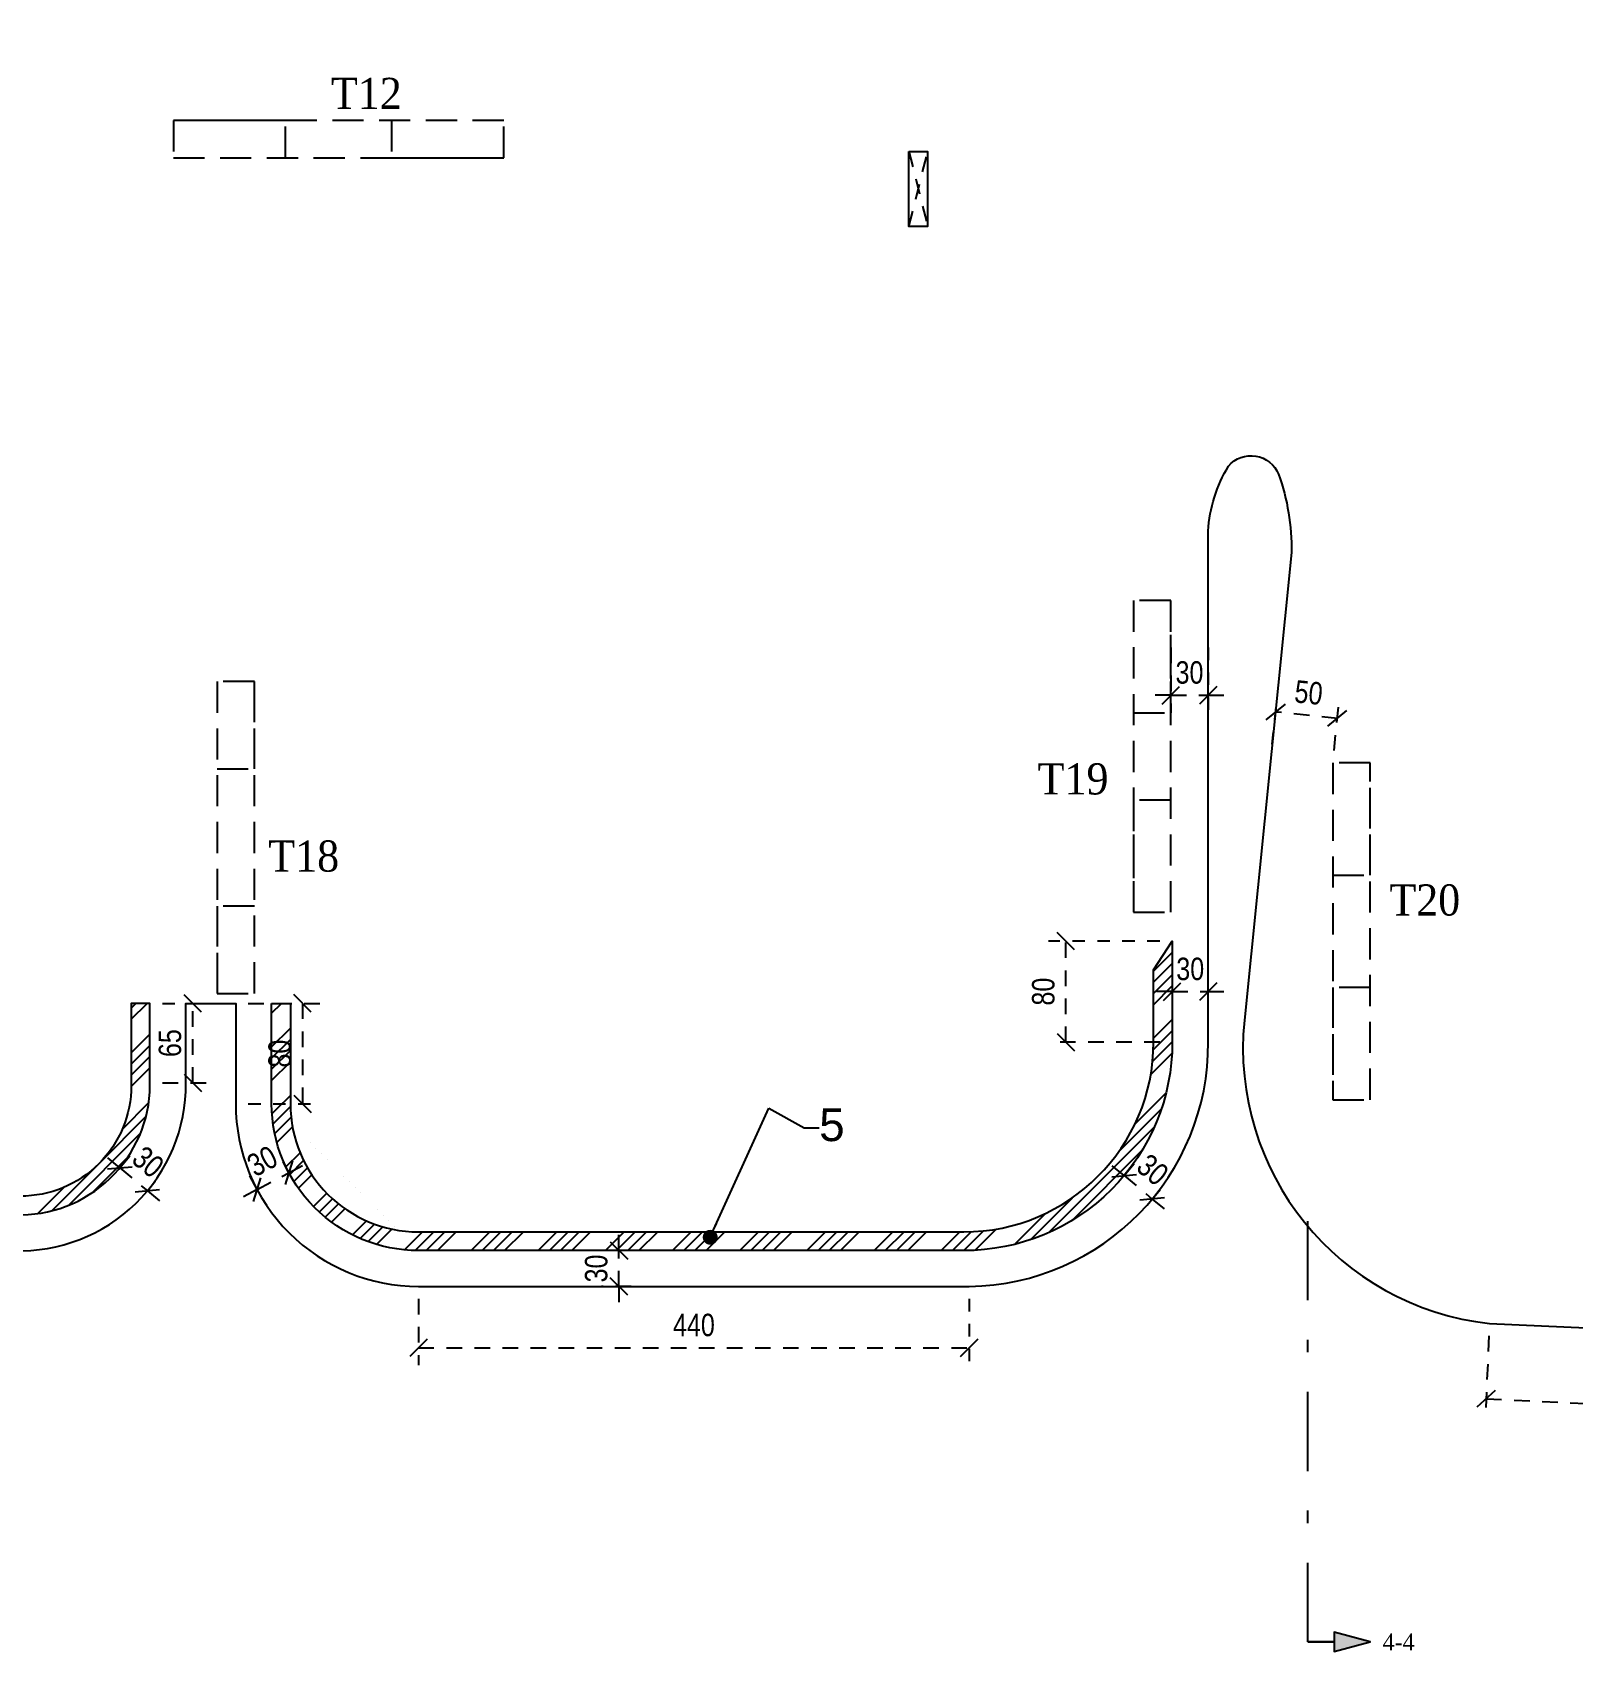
# Model space of a CAD drawing. Header units: millimetres. Extents: x -2171 to 1563, y -1758 to -1505.
# Drawn here: x -147.67 to -135.3, y -1616.49 to -1603.51 of the extents above; entities that cross this region are included whole.
import ezdxf
from ezdxf.enums import TextEntityAlignment as Align

# ---------------------------------------------------------------- set-up
doc = ezdxf.new("R2010")
doc.units = ezdxf.units.MM
doc.header["$PDMODE"] = 32
for name, pattern in [('DASHDOT', [25.4, 12.7, -6.35, 0, -6.35]), ('DASHED2', [0.375, 0.25, -0.125]), ('HIDDEN', [0.375, 0.25, -0.125]), ('HIDDEN2', [0.1875, 0.125, -0.0625])]:
    doc.linetypes.add(name, pattern=pattern)
doc.layers.get('Defpoints').update_dxf_attribs({"color": 6})
for name, color, linetype in [('-S-AKSONES', 50, 'DASHDOT'), ('AM_5', 7, 'Continuous'), ('DIASTASEIS', 7, 'Continuous'), ('Geo_Col', 7, 'Continuous'), ('Geo_Lines', 7, 'Continuous'), ('Geo_Lines_3', 7, 'Continuous'), ('Sect_Line_Symbol', 7, 'Continuous'), ('STITHAIO', 94, 'Continuous'), ('Text_Col_-1', 7, 'Continuous')]:
    doc.layers.add(name, color=color, linetype=linetype)
doc.styles.add('1-100', font='arial.ttf', dxfattribs={"width": 0.8})
doc.styles.add('ag', font='arial.ttf', dxfattribs={"height": 0.25})
doc.styles.add('S1TmsNwRmn11_b_934_161', font='times.ttf', dxfattribs={"width": 0.933629, "height": 0.001087})
doc.styles.add('S1TmsNwRmn1359_b_934_161', font='times.ttf', dxfattribs={"width": 0.933629, "height": 0.135937})
doc.dimstyles.new('CHRISTOFOROS', dxfattribs={"dimscale": 0.2, "dimtxt": 0.25, "dimasz": 0.6, "dimexe": 0, "dimexo": 0, "dimgap": 0, "dimtad": 0, "dimdec": 0, "dimlfac": 100, "dimzin": 0, "dimdsep": 46, "dimtxsty": 'ag', "dimblk": 'ARCHTICK', "dimcen": 0, "dimclrd": 256, "dimclre": 256, "dimclrt": 1, "dimaunit": 1, "dimadec": 0, "dimazin": 0, "dimtfac": 1, "dimtdec": 0, "dimtofl": 0, "dimtmove": 0, "dimatfit": 3, "dimfxl": 1, "dimtolj": 1, "dimtzin": 0, "dimlwd": -1, "dimlwe": -1, "dimarcsym": 0})
doc.dimstyles.new('Copy of 1-100', dxfattribs={"dimtxt": 0.18, "dimasz": 0.14, "dimexe": 0.14, "dimexo": 0.1, "dimgap": 0.09, "dimtad": 1, "dimdec": 0, "dimlfac": 100, "dimrnd": 5, "dimzin": 5, "dimdsep": 46, "dimtxsty": '1-100', "dimblk": 'OBLIQUE', "dimcen": 0.09, "dimclrd": 1, "dimclre": 1, "dimclrt": 2, "dimadec": 0, "dimazin": 0, "dimtfac": 1, "dimtdec": 0, "dimtix": 1, "dimtmove": 2, "dimatfit": 3, "dimfxl": 5, "dimfxlon": 1, "dimtolj": 1, "dimtzin": 5, "dimarcsym": 0})
pattern_1 = [(45, (584.48326, 0.0884), (-0.26940768, 0.26940768), []), (45, (584.57307, 0.0884), (-0.26940768, 0.26940768), []), (45, (584.66287, 0.0884), (-0.26940768, 0.26940768), []), (45, (584.75267, 0.0884), (-0.26940768, 0.26940768), [])]

# ---------------------------------------------------------------- blocks, each defined once
blk = doc.blocks.new('_Oblique')
at = {"color": 0, "linetype": 'ByBlock', "lineweight": -2}
blk.add_line((-0.5, -0.5), (0.5, 0.5), dxfattribs=at)
blk = doc.blocks.new('*D1266')
at = {"layer": 'Defpoints', "color": 0, "ltscale": 0.5, "transparency": 16777216}
for p in [(-144.57, -1613.565), (-140.151, -1613.565), (-140.151, -1614.056)]:
    blk.add_point(p, dxfattribs=at)
at = {"layer": 'DIASTASEIS', "color": 1, "linetype": 'HIDDEN', "lineweight": -2, "ltscale": 0.5, "transparency": 16777216}
blk.add_line((-144.57, -1613.665), (-144.57, -1614.197), dxfattribs=at)
at = {"layer": 'DIASTASEIS', "color": 1, "linetype": 'HIDDEN2', "lineweight": -2, "ltscale": 0.5, "transparency": 16777216}
blk.add_line((-140.151, -1613.665), (-140.151, -1614.196), dxfattribs=at)
at = {"layer": 'DIASTASEIS', "color": 1, "linetype": 'DASHED2', "lineweight": -2, "ltscale": 0.5, "transparency": 16777216}
blk.add_line((-144.57, -1614.057), (-140.151, -1614.056), dxfattribs=at)
at = {"layer": 'DIASTASEIS', "color": 1, "lineweight": -2, "ltscale": 0.5, "transparency": 16777216, "xscale": 0.14, "yscale": 0.14, "zscale": 0.14}
for p, rotation in [((-144.57, -1614.057), 180.0086685320153), ((-140.151, -1614.056), 0.008668532015312378)]:
    blk.add_blockref('_Oblique', p, dxfattribs=dict(at, rotation=rotation))
at = {"layer": 'DIASTASEIS', "color": 2, "ltscale": 0.5, "transparency": 16777216, "insert": (-142.36, -1613.875), "char_height": 0.18, "attachment_point": 5, "rotation": 0.0087, "style": '1-100'}
blk.add_mtext('\\A1;440', dxfattribs=at)
blk = doc.blocks.new('*D1252')
at = {"layer": 'Defpoints', "color": 0, "ltscale": 0.5, "transparency": 16777216}
for p in [(-135.979, -1613.862), (-126.619, -1614.281), (-126.647, -1614.886)]:
    blk.add_point(p, dxfattribs=at)
at = {"layer": 'DIASTASEIS', "color": 1, "linetype": 'HIDDEN', "lineweight": -2, "ltscale": 0.5, "transparency": 16777216}
blk.add_line((-135.983, -1613.962), (-136.012, -1614.607), dxfattribs=at)
at = {"layer": 'DIASTASEIS', "color": 1, "linetype": 'DASHED2', "lineweight": -2, "ltscale": 0.5, "transparency": 16777216}
blk.add_line((-136.006, -1614.467), (-126.647, -1614.886), dxfattribs=at)
at = {"layer": 'DIASTASEIS', "color": 1, "linetype": 'HIDDEN2', "lineweight": -2, "ltscale": 0.5, "transparency": 16777216}
blk.add_line((-126.624, -1614.381), (-126.653, -1615.026), dxfattribs=at)
at = {"layer": 'DIASTASEIS', "color": 1, "lineweight": -2, "ltscale": 0.5, "transparency": 16777216, "xscale": 0.14, "yscale": 0.14, "zscale": 0.14}
for p, rotation in [((-136.006, -1614.467), 177.4374664846465), ((-126.647, -1614.886), 357.4374664846464)]:
    blk.add_blockref('_Oblique', p, dxfattribs=dict(at, rotation=rotation))
at = {"layer": 'DIASTASEIS', "color": 2, "ltscale": 0.5, "transparency": 16777216, "insert": (-131.318, -1614.495), "char_height": 0.18, "attachment_point": 5, "rotation": 357.4375, "style": '1-100'}
blk.add_mtext('\\A1;935', dxfattribs=at)
blk = doc.blocks.new('*D1267')
at = {"layer": 'Defpoints', "color": 0, "ltscale": 0.5, "transparency": 16777216}
for p in [(-138.535, -1608.342), (-138.235, -1608.342), (-138.235, -1608.825)]:
    blk.add_point(p, dxfattribs=at)
at = {"layer": 'DIASTASEIS', "color": 1, "linetype": 'HIDDEN', "lineweight": -2, "ltscale": 0.5, "transparency": 16777216}
blk.add_line((-138.535, -1608.442), (-138.535, -1608.965), dxfattribs=at)
at = {"layer": 'DIASTASEIS', "color": 1, "linetype": 'HIDDEN2', "lineweight": -2, "ltscale": 0.5, "transparency": 16777216}
blk.add_line((-138.235, -1608.442), (-138.235, -1608.965), dxfattribs=at)
at = {"layer": 'DIASTASEIS', "color": 1, "linetype": 'DASHED2', "lineweight": -2, "ltscale": 0.5, "transparency": 16777216}
for p, q in [((-138.535, -1608.825), (-138.675, -1608.825)), ((-138.535, -1608.825), (-138.235, -1608.825)), ((-138.235, -1608.825), (-138.095, -1608.825))]:
    blk.add_line(p, q, dxfattribs=at)
at = {"layer": 'DIASTASEIS', "color": 1, "lineweight": -2, "ltscale": 0.5, "transparency": 16777216, "xscale": 0.14, "yscale": 0.14, "zscale": 0.14}
blk.add_blockref('_Oblique', (-138.535, -1608.825), dxfattribs=at)
at = {"layer": 'DIASTASEIS', "color": 1, "lineweight": -2, "ltscale": 0.5, "transparency": 16777216, "xscale": 0.14, "yscale": 0.14, "zscale": 0.14, "rotation": 180}
blk.add_blockref('_Oblique', (-138.235, -1608.825), dxfattribs=at)
at = {"layer": 'DIASTASEIS', "color": 2, "ltscale": 0.5, "transparency": 16777216, "insert": (-138.385, -1608.643), "char_height": 0.18, "attachment_point": 5, "style": '1-100'}
blk.add_mtext('\\A1;30', dxfattribs=at)
blk = doc.blocks.new('*D1268')
at = {"layer": 'Defpoints', "color": 0, "ltscale": 0.5, "transparency": 16777216}
for p in [(-137.695, -1608.959), (-137.731, -1609.317), (-137.235, -1609.367)]:
    blk.add_point(p, dxfattribs=at)
at = {"layer": 'DIASTASEIS', "color": 1, "linetype": 'HIDDEN2', "lineweight": -2, "ltscale": 0.5, "transparency": 16777216}
blk.add_line((-137.721, -1609.218), (-137.681, -1608.82), dxfattribs=at)
at = {"layer": 'DIASTASEIS', "color": 1, "linetype": 'HIDDEN', "lineweight": -2, "ltscale": 0.5, "transparency": 16777216}
blk.add_line((-137.225, -1609.268), (-137.185, -1608.87), dxfattribs=at)
at = {"layer": 'DIASTASEIS', "color": 1, "linetype": 'DASHED2', "lineweight": -2, "ltscale": 0.5, "transparency": 16777216}
blk.add_line((-137.199, -1609.01), (-137.695, -1608.959), dxfattribs=at)
at = {"layer": 'DIASTASEIS', "color": 1, "lineweight": -2, "ltscale": 0.5, "transparency": 16777216, "xscale": 0.14, "yscale": 0.14, "zscale": 0.14}
for p, rotation in [((-137.695, -1608.959), 174.2366722367496), ((-137.199, -1609.01), 354.2366722367496)]:
    blk.add_blockref('_Oblique', p, dxfattribs=dict(at, rotation=rotation))
at = {"layer": 'DIASTASEIS', "color": 2, "ltscale": 0.5, "transparency": 16777216, "insert": (-137.429, -1608.804), "char_height": 0.18, "attachment_point": 5, "rotation": 354.2367, "style": '1-100'}
blk.add_mtext('\\A1;50', dxfattribs=at)
blk = doc.blocks.new('*D1269')
at = {"layer": 'Defpoints', "color": 0, "ltscale": 0.5, "transparency": 16777216}
for p in [(-146.035, -1611.295), (-146.035, -1612.1), (-145.5, -1612.1)]:
    blk.add_point(p, dxfattribs=at)
at = {"layer": 'DIASTASEIS', "color": 1, "linetype": 'HIDDEN', "lineweight": -2, "ltscale": 0.5, "transparency": 16777216}
blk.add_line((-145.935, -1611.295), (-145.36, -1611.295), dxfattribs=at)
at = {"layer": 'DIASTASEIS', "color": 1, "linetype": 'DASHED2', "lineweight": -2, "ltscale": 0.5, "transparency": 16777216}
blk.add_line((-145.5, -1611.295), (-145.5, -1612.1), dxfattribs=at)
at = {"layer": 'DIASTASEIS', "color": 1, "linetype": 'HIDDEN2', "lineweight": -2, "ltscale": 0.5, "transparency": 16777216}
blk.add_line((-145.935, -1612.1), (-145.36, -1612.1), dxfattribs=at)
at = {"layer": 'DIASTASEIS', "color": 1, "lineweight": -2, "ltscale": 0.5, "transparency": 16777216, "xscale": 0.14, "yscale": 0.14, "zscale": 0.14}
for p, rotation in [((-145.5, -1611.295), 90), ((-145.5, -1612.1), 270)]:
    blk.add_blockref('_Oblique', p, dxfattribs=dict(at, rotation=rotation))
at = {"layer": 'DIASTASEIS', "color": 2, "ltscale": 0.5, "transparency": 16777216, "insert": (-145.682, -1611.698), "char_height": 0.18, "attachment_point": 5, "rotation": 90, "style": '1-100'}
blk.add_mtext('\\A1;80', dxfattribs=at)
blk = doc.blocks.new('_ArchTick')
at = {"color": 0, "linetype": 'ByBlock', "const_width": 0.15}
blk.add_lwpolyline([(-0.5, -0.5), (0.5, 0.5)], dxfattribs=at)
blk = doc.blocks.new('*D1376')
at = {"layer": 'AM_5', "color": 1, "linetype": 'HIDDEN2', "lineweight": -2, "ltscale": 0.5, "transparency": 16777216}
blk.add_line((-146.623, -1611.296), (-146.24, -1611.296), dxfattribs=at)
at = {"layer": 'AM_5', "color": 1, "linetype": 'DASHED2', "lineweight": -2, "ltscale": 0.5, "transparency": 16777216}
blk.add_line((-146.38, -1611.932), (-146.38, -1611.296), dxfattribs=at)
at = {"layer": 'AM_5', "color": 1, "linetype": 'HIDDEN', "lineweight": -2, "ltscale": 0.5, "transparency": 16777216}
blk.add_line((-146.623, -1611.932), (-146.24, -1611.932), dxfattribs=at)
at = {"layer": 'Defpoints', "color": 0, "ltscale": 0.5, "transparency": 16777216}
for p in [(-146.723, -1611.296), (-146.38, -1611.296), (-146.723, -1611.932)]:
    blk.add_point(p, dxfattribs=at)
at = {"layer": 'AM_5', "color": 1, "lineweight": -2, "ltscale": 0.5, "transparency": 16777216, "xscale": 0.14, "yscale": 0.14, "zscale": 0.14}
for p, rotation in [((-146.38, -1611.296), 90), ((-146.38, -1611.932), 270)]:
    blk.add_blockref('_Oblique', p, dxfattribs=dict(at, rotation=rotation))
at = {"layer": 'AM_5', "color": 2, "ltscale": 0.5, "transparency": 16777216, "insert": (-146.562, -1611.614), "char_height": 0.18, "attachment_point": 5, "rotation": 90, "style": '1-100'}
blk.add_mtext('\\A1;65', dxfattribs=at)
blk = doc.blocks.new('*D1394')
at = {"layer": 'AM_5', "color": 1, "linetype": 'HIDDEN2', "lineweight": -2, "ltscale": 0.5, "transparency": 16777216}
blk.add_line((-138.624, -1610.797), (-139.516, -1610.797), dxfattribs=at)
at = {"layer": 'AM_5', "color": 1, "linetype": 'DASHED2', "lineweight": -2, "ltscale": 0.5, "transparency": 16777216}
blk.add_line((-139.376, -1611.606), (-139.376, -1610.797), dxfattribs=at)
at = {"layer": 'AM_5', "color": 1, "linetype": 'HIDDEN', "lineweight": -2, "ltscale": 0.5, "transparency": 16777216}
blk.add_line((-138.623, -1611.606), (-139.516, -1611.606), dxfattribs=at)
at = {"layer": 'Defpoints', "color": 0, "ltscale": 0.5, "transparency": 16777216}
for p in [(-139.376, -1610.797), (-138.524, -1610.797), (-138.523, -1611.606)]:
    blk.add_point(p, dxfattribs=at)
at = {"layer": 'AM_5', "color": 1, "lineweight": -2, "ltscale": 0.5, "transparency": 16777216, "xscale": 0.14, "yscale": 0.14, "zscale": 0.14}
for p, rotation in [((-139.376, -1610.797), 90), ((-139.376, -1611.606), 270)]:
    blk.add_blockref('_Oblique', p, dxfattribs=dict(at, rotation=rotation))
at = {"layer": 'AM_5', "color": 2, "ltscale": 0.5, "transparency": 16777216, "insert": (-139.557, -1611.201), "char_height": 0.18, "attachment_point": 5, "rotation": 90, "style": '1-100'}
blk.add_mtext('\\A1;80', dxfattribs=at)
blk = doc.blocks.new('*D1404')
at = {"layer": 'AM_5', "color": 1, "linetype": 'HIDDEN2', "lineweight": -2, "ltscale": 0.5, "transparency": 16777216}
blk.add_line((-145.609, -1612.653), (-145.675, -1612.529), dxfattribs=at)
at = {"layer": 'AM_5', "color": 1, "linetype": 'DASHED2', "lineweight": -2, "ltscale": 0.5, "transparency": 16777216}
for p, q in [((-145.609, -1612.653), (-145.486, -1612.587)), ((-145.864, -1612.788), (-145.609, -1612.653)), ((-145.864, -1612.788), (-145.987, -1612.854))]:
    blk.add_line(p, q, dxfattribs=at)
at = {"layer": 'AM_5', "color": 1, "linetype": 'HIDDEN', "lineweight": -2, "ltscale": 0.5, "transparency": 16777216}
blk.add_line((-145.864, -1612.788), (-145.929, -1612.665), dxfattribs=at)
at = {"layer": 'Defpoints', "color": 0, "ltscale": 0.5, "transparency": 16777216}
for p in [(-145.609, -1612.653), (-145.609, -1612.653), (-145.864, -1612.788)]:
    blk.add_point(p, dxfattribs=at)
at = {"layer": 'AM_5', "color": 1, "lineweight": -2, "ltscale": 0.5, "transparency": 16777216, "xscale": 0.14, "yscale": 0.14, "zscale": 0.14}
for p, rotation in [((-145.609, -1612.653), 208.0152169713399), ((-145.864, -1612.788), 28.01521697133993)]:
    blk.add_blockref('_Oblique', p, dxfattribs=dict(at, rotation=rotation))
at = {"layer": 'AM_5', "color": 2, "ltscale": 0.5, "transparency": 16777216, "insert": (-145.822, -1612.56), "char_height": 0.18, "attachment_point": 5, "rotation": 28.0152, "style": '1-100'}
blk.add_mtext('\\A1;30', dxfattribs=at)
blk = doc.blocks.new('*D1405')
at = {"layer": 'AM_5', "color": 1, "linetype": 'DASHED2', "lineweight": -2, "ltscale": 0.5, "transparency": 16777216}
for p, q in [((-138.909, -1612.676), (-139.017, -1612.587)), ((-138.909, -1612.676), (-138.684, -1612.864)), ((-138.684, -1612.864), (-138.576, -1612.953))]:
    blk.add_line(p, q, dxfattribs=at)
at = {"layer": 'AM_5', "color": 1, "linetype": 'HIDDEN', "lineweight": -2, "ltscale": 0.5, "transparency": 16777216}
blk.add_line((-138.909, -1612.676), (-138.82, -1612.569), dxfattribs=at)
at = {"layer": 'AM_5', "color": 1, "linetype": 'HIDDEN2', "lineweight": -2, "ltscale": 0.5, "transparency": 16777216}
blk.add_line((-138.684, -1612.864), (-138.594, -1612.756), dxfattribs=at)
at = {"layer": 'Defpoints', "color": 0, "ltscale": 0.5, "transparency": 16777216}
for p in [(-138.909, -1612.676), (-138.684, -1612.864), (-138.684, -1612.864)]:
    blk.add_point(p, dxfattribs=at)
at = {"layer": 'AM_5', "color": 1, "lineweight": -2, "ltscale": 0.5, "transparency": 16777216, "xscale": 0.14, "yscale": 0.14, "zscale": 0.14}
for p, rotation in [((-138.909, -1612.676), 320.2709678218069), ((-138.684, -1612.864), 140.2709678218069)]:
    blk.add_blockref('_Oblique', p, dxfattribs=dict(at, rotation=rotation))
at = {"layer": 'AM_5', "color": 2, "ltscale": 0.5, "transparency": 16777216, "insert": (-138.68, -1612.63), "char_height": 0.18, "attachment_point": 5, "rotation": 320.271, "style": '1-100'}
blk.add_mtext('\\A1;30', dxfattribs=at)
blk = doc.blocks.new('*D1406')
at = {"layer": 'AM_5', "color": 1, "linetype": 'HIDDEN2', "lineweight": -2, "ltscale": 0.5, "transparency": 16777216}
blk.add_line((-138.235, -1611.201), (-138.235, -1611.061), dxfattribs=at)
at = {"layer": 'AM_5', "color": 1, "linetype": 'DASHED2', "lineweight": -2, "ltscale": 0.5, "transparency": 16777216}
for p, q in [((-138.524, -1611.201), (-138.664, -1611.201)), ((-138.524, -1611.201), (-138.235, -1611.201)), ((-138.235, -1611.201), (-138.095, -1611.201))]:
    blk.add_line(p, q, dxfattribs=at)
at = {"layer": 'AM_5', "color": 1, "linetype": 'HIDDEN', "lineweight": -2, "ltscale": 0.5, "transparency": 16777216}
blk.add_line((-138.524, -1611.201), (-138.524, -1611.341), dxfattribs=at)
at = {"layer": 'Defpoints', "color": 0, "ltscale": 0.5, "transparency": 16777216}
for p in [(-138.524, -1611.201), (-138.235, -1611.201), (-138.235, -1611.201)]:
    blk.add_point(p, dxfattribs=at)
at = {"layer": 'AM_5', "color": 1, "lineweight": -2, "ltscale": 0.5, "transparency": 16777216, "xscale": 0.14, "yscale": 0.14, "zscale": 0.14}
blk.add_blockref('_Oblique', (-138.524, -1611.201), dxfattribs=at)
at = {"layer": 'AM_5', "color": 1, "lineweight": -2, "ltscale": 0.5, "transparency": 16777216, "xscale": 0.14, "yscale": 0.14, "zscale": 0.14, "rotation": 180}
blk.add_blockref('_Oblique', (-138.235, -1611.201), dxfattribs=at)
at = {"layer": 'AM_5', "color": 2, "ltscale": 0.5, "transparency": 16777216, "insert": (-138.379, -1611.02), "char_height": 0.18, "attachment_point": 5, "style": '1-100'}
blk.add_mtext('\\A1;30', dxfattribs=at)
blk = doc.blocks.new('*D1407')
at = {"layer": 'AM_5', "color": 1, "linetype": 'DASHED2', "lineweight": -2, "ltscale": 0.5, "transparency": 16777216}
for p, q in [((-142.961, -1613.277), (-142.961, -1613.137)), ((-142.961, -1613.565), (-142.961, -1613.277)), ((-142.961, -1613.565), (-142.961, -1613.705))]:
    blk.add_line(p, q, dxfattribs=at)
at = {"layer": 'AM_5', "color": 1, "linetype": 'HIDDEN2', "lineweight": -2, "ltscale": 0.5, "transparency": 16777216}
blk.add_line((-142.863, -1613.277), (-143.101, -1613.277), dxfattribs=at)
at = {"layer": 'AM_5', "color": 1, "linetype": 'HIDDEN', "lineweight": -2, "ltscale": 0.5, "transparency": 16777216}
blk.add_line((-142.863, -1613.565), (-143.101, -1613.565), dxfattribs=at)
at = {"layer": 'Defpoints', "color": 0, "ltscale": 0.5, "transparency": 16777216}
for p in [(-142.961, -1613.277), (-142.763, -1613.277), (-142.763, -1613.565)]:
    blk.add_point(p, dxfattribs=at)
at = {"layer": 'AM_5', "color": 1, "lineweight": -2, "ltscale": 0.5, "transparency": 16777216, "xscale": 0.14, "yscale": 0.14, "zscale": 0.14}
for p, rotation in [((-142.961, -1613.277), 270), ((-142.961, -1613.565), 90)]:
    blk.add_blockref('_Oblique', p, dxfattribs=dict(at, rotation=rotation))
at = {"layer": 'AM_5', "color": 2, "ltscale": 0.5, "transparency": 16777216, "insert": (-143.143, -1613.421), "char_height": 0.18, "attachment_point": 5, "rotation": 90, "style": '1-100'}
blk.add_mtext('\\A1;30', dxfattribs=at)
blk = doc.blocks.new('*D1412')
at = {"layer": 'AM_5', "color": 1, "linetype": 'HIDDEN', "lineweight": -2, "ltscale": 0.5, "transparency": 16777216}
blk.add_line((-146.965, -1612.614), (-146.876, -1612.507), dxfattribs=at)
at = {"layer": 'AM_5', "color": 1, "linetype": 'DASHED2', "lineweight": -2, "ltscale": 0.5, "transparency": 16777216}
for p, q in [((-146.965, -1612.614), (-147.073, -1612.525)), ((-146.965, -1612.614), (-146.744, -1612.799)), ((-146.744, -1612.799), (-146.637, -1612.888))]:
    blk.add_line(p, q, dxfattribs=at)
at = {"layer": 'AM_5', "color": 1, "linetype": 'HIDDEN2', "lineweight": -2, "ltscale": 0.5, "transparency": 16777216}
blk.add_line((-146.744, -1612.799), (-146.655, -1612.691), dxfattribs=at)
at = {"layer": 'Defpoints', "color": 0, "ltscale": 0.5, "transparency": 16777216}
for p in [(-146.965, -1612.614), (-146.744, -1612.799), (-146.744, -1612.799)]:
    blk.add_point(p, dxfattribs=at)
at = {"layer": 'AM_5', "color": 1, "lineweight": -2, "ltscale": 0.5, "transparency": 16777216, "xscale": 0.14, "yscale": 0.14, "zscale": 0.14}
for p, rotation in [((-146.965, -1612.614), 320.2003921361469), ((-146.744, -1612.799), 140.2003921361469)]:
    blk.add_blockref('_Oblique', p, dxfattribs=dict(at, rotation=rotation))
at = {"layer": 'AM_5', "color": 2, "ltscale": 0.5, "transparency": 16777216, "insert": (-146.738, -1612.567), "char_height": 0.18, "attachment_point": 5, "rotation": 320.2004, "style": '1-100'}
blk.add_mtext('\\A1;30', dxfattribs=at)

msp = doc.modelspace()

# ---------------------------------------------------------------- hatches: boundary and pattern name
at = {"layer": 'Geo_Lines_3', "linetype": 'Continuous', "ltscale": 0.5, "transparency": 33554572}
h = msp.add_hatch(dxfattribs=at)
h.set_pattern_fill('ANSI34', color=9, scale=0.02)
h.set_pattern_definition(pattern_1)
edge = h.paths.add_edge_path()
edge.add_line((-156.6651, -1604.1532), (-157.6111, -1604.1532))
edge.add_arc((-157.6111, -1606.6199), 2.4667, 90, 185.17962)
edge.add_line((-160.0677, -1606.8426), (-159.6656, -1610.9315))
edge.add_arc((-157.7582, -1610.7439), 1.9166, 185.61696, 261.58727)
edge.add_line((-158.0386, -1612.6398), (-147.8043, -1612.9901))
edge.add_arc((-147.7685, -1611.9451), 1.0456, 268.03972, 359.56084)
edge.add_line((-146.7229, -1611.9531), (-146.7231, -1611.2954))
edge.add_line((-146.7231, -1611.2954), (-146.8731, -1611.2955))
edge.add_line((-146.8731, -1611.2955), (-146.8729, -1611.9531))
edge.add_arc((-147.7605, -1611.9534), 0.8875, -90.0867, 0.01955, ccw=False)
edge.add_line((-147.7618, -1612.841), (-157.8227, -1612.5086))
edge.add_arc((-157.7646, -1610.75), 1.7596, 191.81282, 268.10805, ccw=False)
edge.add_line((-159.487, -1611.1102), (-159.9073, -1606.8283))
edge.add_arc((-157.6184, -1606.6037), 2.2998, 95.47149, 185.60623, ccw=False)
edge.add_line((-157.8377, -1604.3143), (-156.6651, -1604.3032))
edge.add_line((-156.6651, -1604.3032), (-156.6651, -1604.1532))
h = msp.add_hatch(dxfattribs=at)
h.set_pattern_fill('ANSI34', color=9, scale=0.02)
h.set_pattern_definition(pattern_1)
edge = h.paths.add_edge_path()
edge.add_line((-145.7471, -1611.2954), (-145.5971, -1611.2954))
edge.add_line((-145.5971, -1611.2954), (-145.5971, -1612.1))
edge.add_arc((-144.5697, -1612.1), 1.0275, 180, 269.99999)
edge.add_line((-144.5697, -1613.1274), (-140.1946, -1613.1273))
edge.add_arc((-140.1946, -1611.6058), 1.5215, 270.0023, 359.96692)
edge.add_line((-138.6732, -1611.6067), (-138.6741, -1611.027))
edge.add_line((-138.6741, -1611.027), (-138.5245, -1610.7972))
edge.add_line((-138.5245, -1610.7972), (-138.5231, -1611.6056))
edge.add_arc((-140.192, -1611.6084), 1.6689, -90.08729, 0.09498, ccw=False)
edge.add_line((-140.1945, -1613.2773), (-144.5697, -1613.2774))
edge.add_arc((-144.5697, -1612.1), 1.1774, 179.9977, 270.0023, ccw=False)
edge.add_line((-145.7471, -1612.1), (-145.7471, -1611.2954))
at = {"layer": 'Sect_Line_Symbol'}
msp.add_hatch(color=2, dxfattribs=at).paths.add_polyline_path([(-137.4352, -1616.4152), (-137.225, -1616.4152), (-137.225, -1616.4929), (-136.9352, -1616.4152), (-137.225, -1616.3376), (-137.225, -1616.4152)])

# ---------------------------------------------------------------- linework, layer by layer
at = {"color": 2, "linetype": 'HIDDEN', "ltscale": 0.5}
for p, q in [((-140.6351, -1604.4652), (-140.4851, -1605.0655)), ((-140.6351, -1605.0655), (-140.4851, -1604.4652))]:
    msp.add_line(p, q, dxfattribs=at)
at = {"layer": 'Geo_Col', "color": 94, "linetype": 'HIDDEN'}
for points in [[(-146.5353, -1604.5152), (-143.8853, -1604.5152), (-143.8853, -1604.2152), (-146.5353, -1604.2152)], [(-146.5353, -1604.5152), (-145.6353, -1604.5152), (-145.6353, -1604.2152), (-146.5353, -1604.2152)], [(-143.8853, -1604.2152), (-144.7853, -1604.2152), (-144.7853, -1604.5152), (-143.8853, -1604.5152)], [(-138.5352, -1610.5652), (-138.5352, -1608.0652), (-138.8352, -1608.0652), (-138.8352, -1610.5652)], [(-138.8352, -1608.0652), (-138.8352, -1608.9652), (-138.5352, -1608.9652), (-138.5352, -1608.0652)], [(-145.8852, -1611.2152), (-145.8852, -1608.7152), (-146.1852, -1608.7152), (-146.1852, -1611.2152)], [(-146.1852, -1608.7152), (-146.1852, -1609.4152), (-145.8852, -1609.4152), (-145.8852, -1608.7152)], [(-136.9353, -1612.0673), (-136.9353, -1609.3673), (-137.2353, -1609.3673), (-137.2353, -1612.0673)], [(-137.2353, -1609.3673), (-137.2353, -1610.2673), (-136.9353, -1610.2673), (-136.9353, -1609.3673)], [(-138.5352, -1610.5652), (-138.5352, -1609.6652), (-138.8352, -1609.6652), (-138.8352, -1610.5652)], [(-145.8852, -1611.2152), (-145.8852, -1610.5152), (-146.1852, -1610.5152), (-146.1852, -1611.2152)], [(-136.9353, -1612.0673), (-136.9353, -1611.1673), (-137.2353, -1611.1673), (-137.2353, -1612.0673)]]:
    msp.add_lwpolyline(points, close=True, dxfattribs=at)
at = {"layer": 'Geo_Lines', "color": 94}
msp.add_lwpolyline([(-125.5264, -1597.1298), (-137.5352, -1597.1298), (-137.5352, -1598.9152), (-154.3851, -1598.9152), (-154.3851, -1603.8652), (-157.5368, -1603.8652, 0.450387), (-160.3433, -1606.87), (-159.9523, -1610.9589, 0.3770652), (-157.8372, -1612.9464), (-147.813, -1613.278, 0.4263358), (-146.4351, -1611.934), (-146.4351, -1611.2954), (-146.0353, -1611.2954), (-146.0353, -1612.1, 0.4142353), (-144.5698, -1613.5654), (-140.1509, -1613.5648, 0.41234), (-138.2351, -1611.6058), (-138.2346, -1607.5074, -0.124953), (-138.0715, -1606.9867, -0.5631943), (-137.6703, -1607.0526, -0.0881364), (-137.5659, -1607.679), (-137.9446, -1611.4307, 0.4113614), (-135.9786, -1613.8622), (-126.6195, -1614.281, 0.3604095)], format="xyb", dxfattribs=at)
msp.add_lwpolyline([(-140.6351, -1604.4652), (-140.4851, -1604.4652), (-140.4851, -1605.0655), (-140.6351, -1605.0655)], close=True, dxfattribs=at)
at = {"layer": 'Sect_Line_Symbol', "color": 2, "linetype": 'DASHDOT', "ltscale": 0.05}
msp.add_lwpolyline([(-137.4352, -1616.4152), (-137.4352, -1612.7925)], dxfattribs=at)
at = {"layer": 'Sect_Line_Symbol', "color": 2}
msp.add_lwpolyline([(-137.4352, -1616.4152), (-137.225, -1616.4152), (-137.225, -1616.4929), (-136.9352, -1616.4152), (-137.225, -1616.3376), (-137.225, -1616.4152)], close=True, dxfattribs=at)
at = {"layer": 'STITHAIO', "ltscale": 0.5}
for points in [[(-156.6651, -1604.1532), (-157.6111, -1604.1532, 0.4409463), (-160.0677, -1606.8426), (-159.6656, -1610.9315, 0.3441827), (-158.0386, -1612.6398), (-147.8043, -1612.9901, 0.422011), (-146.7229, -1611.9531), (-146.7231, -1611.2954), (-146.8731, -1611.2955), (-146.8729, -1611.9531, -0.4147568), (-147.7618, -1612.841), (-157.8227, -1612.5086, -0.3457691), (-159.487, -1611.1102), (-159.9073, -1606.8283, -0.4149025), (-157.8377, -1604.3143), (-156.6651, -1604.3032)], [(-145.7471, -1611.2954), (-145.5971, -1611.2954), (-145.5971, -1612.1, 0.4142135), (-144.5697, -1613.1274), (-140.1946, -1613.1273, 0.4140328), (-138.6732, -1611.6067), (-138.6741, -1611.027), (-138.5245, -1610.7972), (-138.5231, -1611.6056, -0.4151456), (-140.1945, -1613.2773), (-144.5697, -1613.2774, -0.414237), (-145.7471, -1612.1)]]:
    msp.add_lwpolyline(points, format="xyb", close=True, dxfattribs=at)

# ---------------------------------------------------------------- texts
at = {"layer": '-S-AKSONES', "color": 3, "linetype": 'Continuous', "insert": (-141.3551, -1612.137), "char_height": 0.2625, "width": 0.416093, "attachment_point": 1, "style": 'ag'}
msp.add_mtext('5', dxfattribs=at)
at = {"layer": 'Sect_Line_Symbol', "color": 2, "style": 'S1TmsNwRmn1359_b_934_161', "width": 0.933629}
msp.add_text('4-4', height=0.13594, dxfattribs=at).set_placement((-136.8352, -1616.4152), align=Align.MIDDLE_LEFT)
at = {"layer": 'Text_Col_-1', "color": 200, "style": 'S1TmsNwRmn11_b_934_161', "width": 0.933629}
for s, p in [('T12', (-145.2712, -1604.1238)), ('T19', (-139.6025, -1609.6199)), ('T18', (-145.7738, -1610.2388)), ('T20', (-136.7815, -1610.5911))]:
    msp.add_text(s, height=0.25, dxfattribs=at).set_placement(p)

# ---------------------------------------------------------------- dimensions: what is measured, and where the dimension line sits
at = {"layer": 'AM_5', "color": 94, "ltscale": 0.5}
for base, p1, p2, picture, middle in [((-139.3756, -1610.7972), (-138.5231, -1611.6056), (-138.5245, -1610.7972), '*D1394', (-139.5575, -1611.2014)), ((-142.9614, -1613.2774), (-142.7625, -1613.5652), (-142.7625, -1613.2774), '*D1407', (-143.1434, -1613.4213))]:
    dim = msp.add_linear_dim(base=base, p1=p1, p2=p2, angle=90, dimstyle='Copy of 1-100', dxfattribs=at)
    dim.commit()
    dim.dimension.update_dxf_attribs({"geometry": picture, "text_midpoint": middle})
dim = msp.add_linear_dim(base=(-138.2351, -1611.2015), p1=(-138.5238, -1611.2014), p2=(-138.2351, -1611.2015), dimstyle='Copy of 1-100', dxfattribs=at)
dim.commit()
dim.dimension.update_dxf_attribs({"geometry": '*D1406', "text_midpoint": (-138.3794, -1611.0195)})
at = {"layer": 'AM_5', "ltscale": 0.5}
dim = msp.add_linear_dim(base=(-146.3796, -1611.2955), p1=(-146.7232, -1611.9323), p2=(-146.7233, -1611.2955), angle=90, dimstyle='Copy of 1-100', dxfattribs=at)
dim.commit()
dim.dimension.update_dxf_attribs({"geometry": '*D1376', "text_midpoint": (-146.5615, -1611.6139)})
at = {"layer": 'AM_5', "color": 94, "ltscale": 0.5}
for p1, p2, picture, middle in [((-146.9652, -1612.6145), (-146.7441, -1612.7987), '*D1412', (-146.7382, -1612.5668)), ((-145.8636, -1612.7884), (-145.6092, -1612.6531), '*D1404', (-145.8218, -1612.5601)), ((-138.9094, -1612.6762), (-138.6839, -1612.8636), '*D1405', (-138.6804, -1612.6299))]:
    dim = msp.add_aligned_dim(p1=p1, p2=p2, distance=0, dimstyle='Copy of 1-100', dxfattribs=at)
    dim.commit()
    dim.dimension.update_dxf_attribs({"geometry": picture, "text_midpoint": middle})
at = {"layer": 'DIASTASEIS', "ltscale": 0.5}
dim = msp.add_linear_dim(base=(-138.2347, -1608.8248), p1=(-138.5352, -1608.342), p2=(-138.2347, -1608.342), dimstyle='Copy of 1-100', dxfattribs=at)
dim.commit()
dim.dimension.update_dxf_attribs({"geometry": '*D1267', "text_midpoint": (-138.385, -1608.6428)})
for p1, p2, distance, picture, middle in [((-137.2353, -1609.3673), (-137.7313, -1609.3172), -0.3596, '*D1268', (-137.4289, -1608.8035)), ((-144.5699, -1613.5654), (-140.1509, -1613.5648), -0.4914, '*D1266', (-142.3603, -1613.8746)), ((-135.9786, -1613.8622), (-126.6195, -1614.281), -0.6057, '*D1252', (-131.318, -1614.4949))]:
    dim = msp.add_aligned_dim(p1=p1, p2=p2, distance=distance, dimstyle='Copy of 1-100', dxfattribs=at)
    dim.commit()
    dim.dimension.update_dxf_attribs({"geometry": picture, "text_midpoint": middle})
dim = msp.add_linear_dim(base=(-145.4998, -1612.1), p1=(-146.0353, -1611.2954), p2=(-146.0353, -1612.1), angle=90, dimstyle='Copy of 1-100', dxfattribs=at)
dim.commit()
dim.dimension.update_dxf_attribs({"geometry": '*D1269', "text_midpoint": (-145.6817, -1611.6977)})

# ---------------------------------------------------------------- leaders
at = {"layer": '-S-AKSONES', "color": 1, "linetype": 'Continuous', "annotation_type": 0, "has_hookline": 1, "hookline_direction": 0, "text_width": 0.174}
msp.add_leader([(-142.2292, -1613.1709), (-141.7592, -1612.1345), (-141.4751, -1612.2927), (-141.3551, -1612.2927)], dimstyle='CHRISTOFOROS', override={"dimgap": 0, "dimtad": 0, "dimclrd": 1, "dimldrblk": 'Dot', "dimfxl": 0.1, "dimfxlon": 1, "dimarcsym": 1}, dxfattribs=at)

doc.saveas('drawing.dxf')
